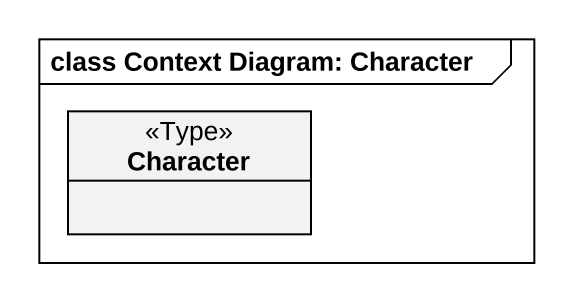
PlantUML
@startuml
mainframe class Context Diagram: Character
hide circle
hide empty members
class Character <<Type>>
@enduml
